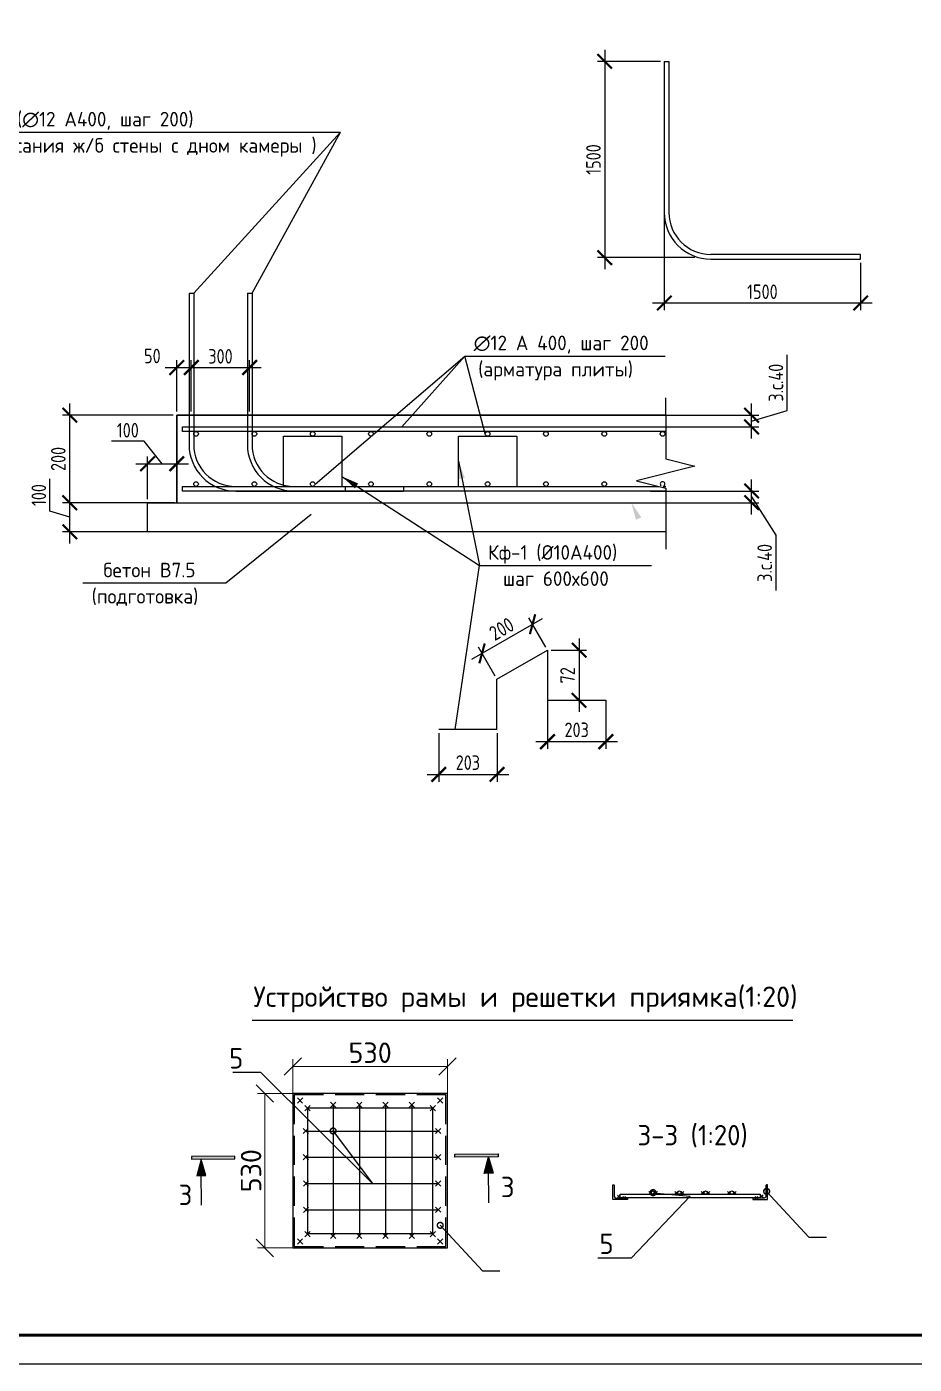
# Model space of a CAD drawing. Header units: millimetres. Extents: x 1601 to 15402, y -324 to 12625.
# Drawn here: x 8118.2 to 8270.4, y 318.2 to 547.6 of the extents above; entities that cross this region are included whole.
import ezdxf
from ezdxf import colors
from ezdxf.entities.mleader import LeaderData, LeaderLine
from ezdxf.math import Vec2, Vec3

# ---------------------------------------------------------------- set-up
doc = ezdxf.new("R2010")
doc.units = ezdxf.units.MM
doc.linetypes.add('DASHED', pattern=[7, 5, -2, 0])
for name, color, linetype, lineweight in [('Основной', 1, 'Continuous', 60), ('Размер 3.5', 250, 'Continuous', 35), ('Размеры на чертеже', 250, 'Continuous', 25)]:
    doc.layers.add(name, color=color, linetype=linetype, lineweight=lineweight)
doc.layers.add('РАЗМЕР', color=7, linetype='Continuous')
doc.layers.add('Штриховка', color=7, linetype='Continuous')
doc.styles.add('-ISOCPEUR-', font='isocpeur.TTF')
doc.styles.add('GOST', font='GOST Common.ttf')
doc.styles.add('GOST 2.304', font='CS_Gost2304.shx')
doc.styles.get("Standard").update_dxf_attribs({"font": 'GOST Common.ttf'})
doc.dimstyles.new('SPDS', dxfattribs={"dimscale": 100, "dimtxt": 2.5, "dimasz": 2.5, "dimexe": 1.25, "dimexo": 0.625, "dimtad": 1, "dimdec": 0, "dimrnd": 0.001, "dimtxsty": 'GOST 2.304', "dimblk": 'ARCHTICK', "dimcen": 2.5, "dimdle": 2, "dimadec": 0, "dimazin": 2, "dimtfac": 0.75, "dimtdec": 0, "dimtmove": 1, "dimatfit": 3, "dimfxl": 1, "dimtolj": 1, "dimarcsym": 1})
doc.dimstyles.new('М 1 к 20', dxfattribs={"dimtxt": 3.5, "dimasz": 3, "dimexe": 1.25, "dimexo": 0, "dimtad": 1, "dimdec": 0, "dimlfac": 20, "dimzin": 0, "dimdsep": 46, "dimtxsty": 'GOST', "dimblk": 'OBLIQUE', "dimcen": 5, "dimadec": 8, "dimazin": 0, "dimtfac": 1, "dimtdec": 0, "dimtmove": 0, "dimatfit": 3, "dimldrblk": 'NONE', "dimfxl": 1.25, "dimtolj": 1, "dimtzin": 0, "dimlwd": 20, "dimlwe": 20, "dimarcsym": 1})

# ---------------------------------------------------------------- blocks, each defined once
blk = doc.blocks.new('_Oblique')
at = {"color": 0, "linetype": 'ByBlock', "lineweight": -2}
blk.add_line((-0.5, -0.5), (0.5, 0.5), dxfattribs=at)
blk = doc.blocks.new('*D667')
at = {"layer": 'Defpoints', "color": 0, "transparency": 16777216}
for p in [(8190.32, 369.3), (8163.82, 351.43), (8190.32, 351.43)]:
    blk.add_point(p, dxfattribs=at)
at = {"layer": 'Размеры на чертеже', "color": 0, "lineweight": 20, "transparency": 16777216}
for p, q in [((8163.82, 351.43), (8163.82, 370.55)), ((8190.32, 351.43), (8190.32, 370.55)), ((8163.82, 369.3), (8190.32, 369.3))]:
    blk.add_line(p, q, dxfattribs=at)
at = {"layer": 'Размеры на чертеже', "color": 0, "lineweight": 20, "transparency": 16777216, "xscale": 3, "yscale": 3, "zscale": 3, "rotation": 180}
blk.add_blockref('_Oblique', (8163.82, 369.3), dxfattribs=at)
at = {"layer": 'Размеры на чертеже', "color": 0, "lineweight": 20, "transparency": 16777216, "xscale": 3, "yscale": 3, "zscale": 3}
blk.add_blockref('_Oblique', (8190.32, 369.3), dxfattribs=at)
at = {"layer": 'Размеры на чертеже', "color": 0, "transparency": 16777216, "insert": (8177.07, 371.67), "char_height": 3.5, "attachment_point": 5, "style": '-ISOCPEUR-'}
blk.add_mtext('\\A1;530', dxfattribs=at)
blk = doc.blocks.new('_None')
blk = doc.blocks.new('*D668')
at = {"layer": 'Defpoints', "color": 0, "transparency": 16777216}
for p in [(8159.02, 364.68), (8190.32, 364.68), (8190.32, 338.18)]:
    blk.add_point(p, dxfattribs=at)
at = {"layer": 'Размеры на чертеже', "color": 0, "lineweight": 20, "transparency": 16777216}
for p, q in [((8190.32, 364.68), (8157.77, 364.68)), ((8159.02, 338.18), (8159.02, 364.68)), ((8190.32, 338.18), (8157.77, 338.18))]:
    blk.add_line(p, q, dxfattribs=at)
at = {"layer": 'Размеры на чертеже', "color": 0, "lineweight": 20, "transparency": 16777216, "xscale": 3, "yscale": 3, "zscale": 3}
for p, rotation in [((8159.02, 364.68), 90), ((8159.02, 338.18), 270)]:
    blk.add_blockref('_Oblique', p, dxfattribs=dict(at, rotation=rotation))
at = {"layer": 'Размеры на чертеже', "color": 0, "transparency": 16777216, "insert": (8156.65, 351.43), "char_height": 3.5, "attachment_point": 5, "rotation": 90, "style": '-ISOCPEUR-'}
blk.add_mtext('\\A1;530', dxfattribs=at)
blk = doc.blocks.new('направление')
at = {"layer": 'Размеры на чертеже'}
h = blk.add_hatch(color=256, dxfattribs=at)
h.dxf.hatch_style = 1
h.paths.add_polyline_path([(0, 0), (-3.75, 1.04), (-3.75, -1.03)])
blk.add_line((-10.5, 0), (-2.5, 0), dxfattribs=at)
blk.add_lwpolyline([(0, 0), (-3.75, 1.04), (-3.75, -1.03)], close=True, dxfattribs=at)
blk = doc.blocks.new('*U626')
at = {"layer": 'Штриховка', "true_color": 0x000000}
h = blk.add_hatch(color=18, dxfattribs=at)
h.dxf.hatch_style = 1
h.paths.add_polyline_path([(-1.376, 0.023), (-1.376, 0.002), (-1.044, 0.002), (-1.044, 0.023)])
h = blk.add_hatch(color=18, dxfattribs=at)
h.dxf.hatch_style = 1
h.paths.add_polyline_path([(0.642, 0.023), (0.642, 0.001), (0.974, 0.001), (0.974, 0.023)])
at = {"layer": 'Штриховка', "color": 18, "true_color": 0x000000}
for points in [[(-1.044, 0.002), (-1.044, 0.023), (-1.376, 0.023), (-1.376, 0.002)], [(0.642, 0.001), (0.642, 0.023), (0.974, 0.023), (0.974, 0.001)]]:
    blk.add_lwpolyline(points, close=True, dxfattribs=at)
at = {"layer": 'Размеры на чертеже', "yscale": 0.03333333333333333, "zscale": 0.03333333333333333}
for p, xscale, rotation in [((-1.302, 0), 0.03333333333333333, 89.99999999993935), ((0.9, 0), -0.03333333333333333, 270.0000000000607)]:
    blk.add_blockref('направление', p, dxfattribs=dict(at, xscale=xscale, rotation=rotation))
blk = doc.blocks.new('_DotSmall')
at = {"color": 0, "linetype": 'ByBlock', "const_width": 0.5}
blk.add_lwpolyline([(-0.0625, 0, 1), (0.0625, 0, 1)], format="xyb", close=True, dxfattribs=at)
blk = doc.blocks.new('_ArchTick')
at = {"color": 0, "linetype": 'ByBlock', "const_width": 0.15}
blk.add_lwpolyline([(-0.5, -0.5), (0.5, 0.5)], dxfattribs=at)
blk = doc.blocks.new('*D715')
at = {"layer": 'Defpoints', "color": 0, "transparency": 16777216}
for p in [(8224.53, 468.01), (8242.47, 468.01), (8224.53, 466.01)]:
    blk.add_point(p, dxfattribs=at)
at = {"layer": 'РАЗМЕР', "color": 0, "lineweight": -2, "transparency": 16777216}
for p, q in [((8225.15, 468.01), (8243.72, 468.01)), ((8242.47, 464.01), (8242.47, 470.01)), ((8225.15, 466.01), (8243.72, 466.01)), ((8242.47, 467.01), (8246.64, 460.43)), ((8246.64, 460.43), (8246.64, 450.92))]:
    blk.add_line(p, q, dxfattribs=at)
at = {"layer": 'РАЗМЕР', "color": 0, "lineweight": -2, "transparency": 16777216, "xscale": 2.5, "yscale": 2.5, "zscale": 2.5}
for p, rotation in [((8242.47, 468.01), 90), ((8242.47, 466.01), 270)]:
    blk.add_blockref('_ArchTick', p, dxfattribs=dict(at, rotation=rotation))
at = {"layer": 'РАЗМЕР', "color": 0, "transparency": 16777216, "insert": (8244.71, 455.68), "char_height": 2.5, "attachment_point": 5, "rotation": 90, "style": 'GOST 2.304'}
blk.add_mtext('\\A1;З.с.40', dxfattribs=at)
blk = doc.blocks.new('*D658')
at = {"layer": 'Defpoints', "color": 0, "transparency": 16777216}
for p in [(8224.53, 481.01), (8242.47, 481.01), (8224.53, 479.01)]:
    blk.add_point(p, dxfattribs=at)
at = {"layer": 'РАЗМЕР', "color": 0, "lineweight": -2, "transparency": 16777216}
for p, q in [((8248.56, 481.84), (8248.56, 491.35)), ((8242.47, 477.01), (8242.47, 483.01)), ((8242.47, 480.01), (8248.56, 481.84)), ((8225.15, 481.01), (8243.72, 481.01)), ((8225.15, 479.01), (8243.72, 479.01))]:
    blk.add_line(p, q, dxfattribs=at)
at = {"layer": 'РАЗМЕР', "color": 0, "lineweight": -2, "transparency": 16777216, "xscale": 2.5, "yscale": 2.5, "zscale": 2.5}
for p, rotation in [((8242.47, 481.01), 90), ((8242.47, 479.01), 270)]:
    blk.add_blockref('_ArchTick', p, dxfattribs=dict(at, rotation=rotation))
at = {"layer": 'РАЗМЕР', "color": 0, "transparency": 16777216, "insert": (8246.64, 486.59), "char_height": 2.5, "attachment_point": 5, "rotation": 90, "style": 'GOST 2.304'}
blk.add_mtext('\\A1;З.с.40', dxfattribs=at)
blk = doc.blocks.new('*D716')
at = {"layer": 'Defpoints', "color": 0, "transparency": 16777216}
for p in [(8125.57, 466.01), (8144.22, 466.01), (8144.22, 461.01)]:
    blk.add_point(p, dxfattribs=at)
at = {"layer": 'РАЗМЕР', "color": 0, "lineweight": -2, "transparency": 16777216}
for p, q in [((8122.13, 464.54), (8122.13, 470.11)), ((8125.57, 459.01), (8125.57, 468.01)), ((8143.6, 466.01), (8124.32, 466.01)), ((8125.57, 463.51), (8122.13, 464.54)), ((8143.6, 461.01), (8124.32, 461.01))]:
    blk.add_line(p, q, dxfattribs=at)
at = {"layer": 'РАЗМЕР', "color": 0, "lineweight": -2, "transparency": 16777216, "xscale": 2.5, "yscale": 2.5, "zscale": 2.5}
for p, rotation in [((8125.57, 466.01), 90), ((8125.57, 461.01), 270)]:
    blk.add_blockref('_ArchTick', p, dxfattribs=dict(at, rotation=rotation))
at = {"layer": 'РАЗМЕР', "color": 0, "transparency": 16777216, "insert": (8120.26, 467.32), "char_height": 2.5, "attachment_point": 5, "rotation": 90, "style": 'GOST 2.304'}
blk.add_mtext('\\A1;100', dxfattribs=at)
blk = doc.blocks.new('*D717')
at = {"layer": 'Defpoints', "color": 0, "transparency": 16777216}
for p in [(8125.57, 481.01), (8143.91, 481.01), (8144.22, 466.01)]:
    blk.add_point(p, dxfattribs=at)
at = {"layer": 'РАЗМЕР', "color": 0, "lineweight": -2, "transparency": 16777216}
for p, q in [((8125.57, 464.01), (8125.57, 483.01)), ((8143.29, 481.01), (8124.32, 481.01)), ((8143.6, 466.01), (8124.32, 466.01))]:
    blk.add_line(p, q, dxfattribs=at)
at = {"layer": 'РАЗМЕР', "color": 0, "lineweight": -2, "transparency": 16777216, "xscale": 2.5, "yscale": 2.5, "zscale": 2.5}
for p, rotation in [((8125.57, 481.01), 90), ((8125.57, 466.01), 270)]:
    blk.add_blockref('_ArchTick', p, dxfattribs=dict(at, rotation=rotation))
at = {"layer": 'РАЗМЕР', "color": 0, "transparency": 16777216, "insert": (8123.6, 473.51), "char_height": 2.5, "attachment_point": 5, "rotation": 90, "style": 'GOST 2.304'}
blk.add_mtext('\\A1;200', dxfattribs=at)
blk = doc.blocks.new('*D659')
at = {"layer": 'Defpoints', "color": 0, "transparency": 16777216}
for p in [(8146.41, 489.19), (8143.91, 481.01), (8146.41, 481.01)]:
    blk.add_point(p, dxfattribs=at)
at = {"layer": 'РАЗМЕР', "color": 0, "lineweight": -2, "transparency": 16777216}
for p, q in [((8141.91, 489.19), (8148.41, 489.19)), ((8143.91, 481.64), (8143.91, 490.44)), ((8146.41, 481.64), (8146.41, 490.44))]:
    blk.add_line(p, q, dxfattribs=at)
at = {"layer": 'РАЗМЕР', "color": 0, "lineweight": -2, "transparency": 16777216, "xscale": 2.5, "yscale": 2.5, "zscale": 2.5, "rotation": 180}
blk.add_blockref('_ArchTick', (8143.91, 489.19), dxfattribs=at)
at = {"layer": 'РАЗМЕР', "color": 0, "lineweight": -2, "transparency": 16777216, "xscale": 2.5, "yscale": 2.5, "zscale": 2.5}
blk.add_blockref('_ArchTick', (8146.41, 489.19), dxfattribs=at)
at = {"layer": 'РАЗМЕР', "color": 0, "transparency": 16777216, "insert": (8139.73, 491.17), "char_height": 2.5, "attachment_point": 5, "style": 'GOST 2.304'}
blk.add_mtext('\\A1;50', dxfattribs=at)
blk = doc.blocks.new('*D660')
at = {"layer": 'Defpoints', "color": 0, "transparency": 16777216}
for p in [(8156.41, 489.19), (8146.41, 481.01), (8156.41, 481.01)]:
    blk.add_point(p, dxfattribs=at)
at = {"layer": 'РАЗМЕР', "color": 0, "lineweight": -2, "transparency": 16777216}
for p, q in [((8144.41, 489.19), (8158.41, 489.19)), ((8146.41, 481.64), (8146.41, 490.44)), ((8156.41, 481.64), (8156.41, 490.44))]:
    blk.add_line(p, q, dxfattribs=at)
at = {"layer": 'РАЗМЕР', "color": 0, "lineweight": -2, "transparency": 16777216, "xscale": 2.5, "yscale": 2.5, "zscale": 2.5, "rotation": 180}
blk.add_blockref('_ArchTick', (8146.41, 489.19), dxfattribs=at)
at = {"layer": 'РАЗМЕР', "color": 0, "lineweight": -2, "transparency": 16777216, "xscale": 2.5, "yscale": 2.5, "zscale": 2.5}
blk.add_blockref('_ArchTick', (8156.41, 489.19), dxfattribs=at)
at = {"layer": 'РАЗМЕР', "color": 0, "transparency": 16777216, "insert": (8151.41, 491.11), "char_height": 2.5, "attachment_point": 5, "style": 'GOST 2.304'}
blk.add_mtext('\\A1;300', dxfattribs=at)
blk = doc.blocks.new('*D661')
at = {"layer": 'Defpoints', "color": 0, "transparency": 16777216}
for p in [(8227.49, 541.7), (8217.28, 508.05), (8233.35, 508.05)]:
    blk.add_point(p, dxfattribs=at)
at = {"layer": 'РАЗМЕР', "color": 0, "lineweight": -2, "transparency": 16777216}
for p, q in [((8217.28, 543.7), (8217.28, 506.05)), ((8226.87, 541.7), (8216.03, 541.7)), ((8232.73, 508.05), (8216.03, 508.05))]:
    blk.add_line(p, q, dxfattribs=at)
at = {"layer": 'РАЗМЕР', "color": 0, "lineweight": -2, "transparency": 16777216, "xscale": 2.5, "yscale": 2.5, "zscale": 2.5}
for p, rotation in [((8217.28, 541.7), 90), ((8217.28, 508.05), 270)]:
    blk.add_blockref('_ArchTick', p, dxfattribs=dict(at, rotation=rotation))
at = {"layer": 'РАЗМЕР', "color": 0, "transparency": 16777216, "insert": (8215.35, 524.87), "char_height": 2.5, "attachment_point": 5, "rotation": 90, "style": 'GOST 2.304'}
blk.add_mtext('\\A1;1500', dxfattribs=at)
blk = doc.blocks.new('*D662')
at = {"layer": 'Defpoints', "color": 0, "transparency": 16777216}
for p in [(8227.49, 516.05), (8261.15, 507.78), (8261.15, 500.26)]:
    blk.add_point(p, dxfattribs=at)
at = {"layer": 'РАЗМЕР', "color": 0, "lineweight": -2, "transparency": 16777216}
for p, q in [((8227.49, 515.42), (8227.49, 499.01)), ((8261.15, 507.15), (8261.15, 499.01)), ((8225.49, 500.26), (8263.15, 500.26))]:
    blk.add_line(p, q, dxfattribs=at)
at = {"layer": 'РАЗМЕР', "color": 0, "lineweight": -2, "transparency": 16777216, "xscale": 2.5, "yscale": 2.5, "zscale": 2.5, "rotation": 180}
blk.add_blockref('_ArchTick', (8227.49, 500.26), dxfattribs=at)
at = {"layer": 'РАЗМЕР', "color": 0, "lineweight": -2, "transparency": 16777216, "xscale": 2.5, "yscale": 2.5, "zscale": 2.5}
blk.add_blockref('_ArchTick', (8261.15, 500.26), dxfattribs=at)
at = {"layer": 'РАЗМЕР', "color": 0, "transparency": 16777216, "insert": (8244.32, 502.19), "char_height": 2.5, "attachment_point": 5, "style": 'GOST 2.304'}
blk.add_mtext('\\A1;1500', dxfattribs=at)
blk = doc.blocks.new('*D718')
at = {"layer": 'Defpoints', "color": 0, "transparency": 16777216}
for p in [(8204.91, 445.16), (8207.48, 440.71), (8198.82, 435.71)]:
    blk.add_point(p, dxfattribs=at)
at = {"layer": 'РАЗМЕР', "color": 0, "lineweight": -2, "transparency": 16777216}
for p, q in [((8194.52, 439.16), (8206.64, 446.16)), ((8207.16, 441.25), (8204.29, 446.24)), ((8198.5, 436.25), (8195.63, 441.24))]:
    blk.add_line(p, q, dxfattribs=at)
at = {"layer": 'РАЗМЕР', "color": 0, "lineweight": -2, "transparency": 16777216, "xscale": 2.5, "yscale": 2.5, "zscale": 2.5}
for p, rotation in [((8204.91, 445.16), 29.99999999999989), ((8196.25, 440.16), 209.9999999999999)]:
    blk.add_blockref('_ArchTick', p, dxfattribs=dict(at, rotation=rotation))
at = {"layer": 'РАЗМЕР', "color": 0, "transparency": 16777216, "insert": (8199.6, 444.36), "char_height": 2.5, "attachment_point": 5, "rotation": 30, "style": 'GOST 2.304'}
blk.add_mtext('\\A1;200', dxfattribs=at)
blk = doc.blocks.new('*D719')
at = {"layer": 'Defpoints', "color": 0, "transparency": 16777216}
for p in [(8207.48, 440.71), (8207.48, 432.11), (8212.89, 432.11)]:
    blk.add_point(p, dxfattribs=at)
at = {"layer": 'РАЗМЕР', "color": 0, "lineweight": -2, "transparency": 16777216}
for p, q in [((8208.1, 440.71), (8214.14, 440.71)), ((8212.89, 442.71), (8212.89, 430.11)), ((8208.1, 432.11), (8214.14, 432.11))]:
    blk.add_line(p, q, dxfattribs=at)
at = {"layer": 'РАЗМЕР', "color": 0, "lineweight": -2, "transparency": 16777216, "xscale": 2.5, "yscale": 2.5, "zscale": 2.5}
for p, rotation in [((8212.89, 440.71), 90), ((8212.89, 432.11), 270)]:
    blk.add_blockref('_ArchTick', p, dxfattribs=dict(at, rotation=rotation))
at = {"layer": 'РАЗМЕР', "color": 0, "transparency": 16777216, "insert": (8210.92, 436.41), "char_height": 2.5, "attachment_point": 5, "rotation": 90, "style": 'GOST 2.304'}
blk.add_mtext('\\A1;72', dxfattribs=at)
blk = doc.blocks.new('*D720')
at = {"layer": 'Defpoints', "color": 0, "transparency": 16777216}
for p in [(8188.82, 427.11), (8198.82, 427.11), (8198.82, 419.4)]:
    blk.add_point(p, dxfattribs=at)
at = {"layer": 'РАЗМЕР', "color": 0, "lineweight": -2, "transparency": 16777216}
for p, q in [((8188.82, 426.49), (8188.82, 418.15)), ((8198.82, 426.49), (8198.82, 418.15)), ((8186.82, 419.4), (8200.82, 419.4))]:
    blk.add_line(p, q, dxfattribs=at)
at = {"layer": 'РАЗМЕР', "color": 0, "lineweight": -2, "transparency": 16777216, "xscale": 2.5, "yscale": 2.5, "zscale": 2.5, "rotation": 180}
blk.add_blockref('_ArchTick', (8188.82, 419.4), dxfattribs=at)
at = {"layer": 'РАЗМЕР', "color": 0, "lineweight": -2, "transparency": 16777216, "xscale": 2.5, "yscale": 2.5, "zscale": 2.5}
blk.add_blockref('_ArchTick', (8198.82, 419.4), dxfattribs=at)
at = {"layer": 'РАЗМЕР', "color": 0, "transparency": 16777216, "insert": (8193.82, 421.42), "char_height": 2.5, "attachment_point": 5, "style": 'GOST 2.304'}
blk.add_mtext('\\A1;203', dxfattribs=at)
blk = doc.blocks.new('*D663')
at = {"layer": 'Defpoints', "color": 0, "transparency": 16777216}
for p in [(8207.48, 432.74), (8217.48, 432.74), (8217.48, 425.02)]:
    blk.add_point(p, dxfattribs=at)
at = {"layer": 'РАЗМЕР', "color": 0, "lineweight": -2, "transparency": 16777216}
for p, q in [((8207.48, 432.11), (8207.48, 423.77)), ((8217.48, 432.11), (8217.48, 423.77)), ((8205.48, 425.02), (8219.48, 425.02))]:
    blk.add_line(p, q, dxfattribs=at)
at = {"layer": 'РАЗМЕР', "color": 0, "lineweight": -2, "transparency": 16777216, "xscale": 2.5, "yscale": 2.5, "zscale": 2.5, "rotation": 180}
blk.add_blockref('_ArchTick', (8207.48, 425.02), dxfattribs=at)
at = {"layer": 'РАЗМЕР', "color": 0, "lineweight": -2, "transparency": 16777216, "xscale": 2.5, "yscale": 2.5, "zscale": 2.5}
blk.add_blockref('_ArchTick', (8217.48, 425.02), dxfattribs=at)
at = {"layer": 'РАЗМЕР', "color": 0, "transparency": 16777216, "insert": (8212.48, 427.05), "char_height": 2.5, "attachment_point": 5, "style": 'GOST 2.304'}
blk.add_mtext('\\A1;203', dxfattribs=at)
blk = doc.blocks.new('*D721')
at = {"layer": 'Defpoints', "color": 0, "transparency": 16777216}
for p in [(8143.91, 472.68), (8138.91, 466.01), (8143.91, 466.01)]:
    blk.add_point(p, dxfattribs=at)
at = {"layer": 'РАЗМЕР', "color": 0, "lineweight": -2, "transparency": 16777216}
for p, q in [((8138.3, 476.55), (8132.74, 476.55)), ((8141.41, 472.68), (8138.3, 476.55)), ((8136.91, 472.68), (8145.91, 472.68)), ((8138.91, 466.64), (8138.91, 473.93)), ((8143.91, 466.64), (8143.91, 473.93))]:
    blk.add_line(p, q, dxfattribs=at)
at = {"layer": 'РАЗМЕР', "color": 0, "lineweight": -2, "transparency": 16777216, "xscale": 2.5, "yscale": 2.5, "zscale": 2.5, "rotation": 180}
blk.add_blockref('_ArchTick', (8138.91, 472.68), dxfattribs=at)
at = {"layer": 'РАЗМЕР', "color": 0, "lineweight": -2, "transparency": 16777216, "xscale": 2.5, "yscale": 2.5, "zscale": 2.5}
blk.add_blockref('_ArchTick', (8143.91, 472.68), dxfattribs=at)
at = {"layer": 'РАЗМЕР', "color": 0, "transparency": 16777216, "insert": (8135.52, 478.43), "char_height": 2.5, "attachment_point": 5, "style": 'GOST 2.304'}
blk.add_mtext('\\A1;100', dxfattribs=at)

msp = doc.modelspace()

# ---------------------------------------------------------------- linework, layer by layer
at = {"color": 5}
msp.add_line((8156.8146, 377.2359), (8249.5307, 377.2359), dxfattribs=at)
at = {"color": 5, "lineweight": 25}
for p, q in [((8164.5958, 363.0076), (8165.4992, 363.9041)), ((8164.5992, 363.9076), (8165.4958, 363.0041)), ((8165.8647, 361.7289), (8166.7681, 362.6255)), ((8165.8681, 362.6289), (8166.7646, 361.7255)), ((8171.1689, 362.2934), (8170.2655, 363.19)), ((8171.1655, 363.1934), (8170.2689, 362.29)), ((8175.6689, 362.2934), (8174.7655, 363.19)), ((8175.6655, 363.1934), (8174.7689, 362.29)), ((8180.1689, 362.2934), (8179.2655, 363.19)), ((8180.1655, 363.1934), (8179.2689, 362.29)), ((8184.6689, 362.2934), (8183.7655, 363.19)), ((8184.6655, 363.1934), (8183.7689, 362.29)), ((8188.2681, 361.7289), (8187.3647, 362.6255)), ((8188.2646, 362.6289), (8187.3681, 361.7255)), ((8189.537, 363.0076), (8188.6336, 363.9041)), ((8189.5335, 363.9076), (8188.637, 363.0041)), ((8166.472, 357.7934), (8165.5686, 358.69)), ((8166.4686, 358.6934), (8165.572, 357.79)), ((8189.1689, 357.7934), (8188.2655, 358.69)), ((8189.1655, 358.6934), (8188.2689, 357.79)), ((8166.472, 353.2934), (8165.5686, 354.19)), ((8166.4686, 354.1934), (8165.572, 353.29)), ((8189.1689, 353.2934), (8188.2655, 354.19)), ((8189.1655, 354.1934), (8188.2689, 353.29)), ((8166.5237, 348.7934), (8165.6202, 349.69)), ((8166.5202, 349.6934), (8165.6237, 348.79)), ((8189.1689, 348.7934), (8188.2655, 349.69)), ((8189.1655, 349.6934), (8188.2689, 348.79)), ((8219.9321, 346.7925), (8219.4589, 347.2621)), ((8219.9303, 347.2639), (8219.4607, 346.7907)), ((8220.8722, 346.5355), (8220.3989, 347.0051)), ((8220.8703, 347.0069), (8220.4007, 346.5337)), ((8225.3263, 347.3776), (8224.8531, 347.8472)), ((8225.3245, 347.849), (8224.8549, 347.3757)), ((8226.3202, 347.397), (8225.847, 347.8666)), ((8226.3184, 347.8684), (8225.8488, 347.3952)), ((8229.8016, 347.3969), (8229.3284, 347.8665)), ((8229.7998, 347.8683), (8229.3302, 347.3951)), ((8230.8577, 347.4017), (8230.3845, 347.8713)), ((8230.8559, 347.8732), (8230.3863, 347.3999)), ((8234.3006, 347.3967), (8233.8274, 347.8663)), ((8234.2988, 347.8681), (8233.8292, 347.3949)), ((8235.3129, 347.421), (8234.8397, 347.8906)), ((8235.3111, 347.8924), (8234.8415, 347.4192)), ((8238.8043, 347.4165), (8238.3311, 347.8861)), ((8238.8025, 347.8879), (8238.3329, 347.4147)), ((8239.8263, 347.4165), (8239.3531, 347.8861)), ((8239.8245, 347.8879), (8239.3549, 347.4147)), ((8243.5551, 346.5397), (8243.0818, 347.0094)), ((8243.5532, 347.0112), (8243.0836, 346.5379)), ((8244.435, 346.8231), (8243.9618, 347.2927)), ((8244.4332, 347.2945), (8243.9636, 346.8213)), ((8166.5237, 344.2934), (8165.6202, 345.19)), ((8166.5202, 345.1934), (8165.6237, 344.29)), ((8189.1689, 344.2934), (8188.2655, 345.19)), ((8189.1655, 345.1934), (8188.2689, 344.29)), ((8164.5958, 339.7239), (8165.4992, 338.8274)), ((8164.5992, 338.8239), (8165.4958, 339.7273)), ((8165.8647, 341.0026), (8166.7681, 340.106)), ((8165.8681, 340.1026), (8166.7646, 341.006)), ((8171.1689, 339.7934), (8170.2655, 340.69)), ((8171.1655, 340.6934), (8170.2689, 339.79)), ((8175.6689, 339.7934), (8174.7655, 340.69)), ((8175.6655, 340.6934), (8174.7689, 339.79)), ((8180.1689, 339.7934), (8179.2655, 340.69)), ((8180.1655, 340.6934), (8179.2689, 339.79)), ((8184.6689, 339.7934), (8183.7655, 340.69)), ((8184.6655, 340.6934), (8183.7689, 339.79)), ((8188.2681, 341.0026), (8187.3647, 340.106)), ((8188.2646, 340.1026), (8187.3681, 341.006)), ((8189.537, 339.7239), (8188.6336, 338.8274)), ((8189.5335, 338.8239), (8188.637, 339.7273))]:
    msp.add_line(p, q, dxfattribs=at)
at = {"color": 12}
for p, q in [((8170.7172, 362.7417), (8170.7172, 340.2417)), ((8175.2172, 362.7417), (8175.2172, 340.2417)), ((8179.7172, 362.7417), (8179.7172, 340.2417)), ((8184.2172, 362.7417), (8184.2172, 340.2417)), ((8166.2172, 358.2417), (8188.7172, 358.2417)), ((8166.2172, 353.7417), (8188.7172, 353.7417)), ((8166.2172, 349.2417), (8188.7172, 349.2417)), ((8166.2172, 344.7417), (8188.7172, 344.7417))]:
    msp.add_line(p, q, dxfattribs=at)
msp.add_line((15402.2532, 318.2356), (5591.2496, 318.2356))
msp.add_lwpolyline([(7870.4325, 738.2356), (8464.4325, 738.2356), (8464.4325, 318.2356), (7870.4325, 318.2356)], close=True)
at = {"const_width": 0.5}
msp.add_lwpolyline([(7890.4325, 733.2356), (8459.4325, 733.2356), (8459.4325, 323.2356), (7890.4325, 323.2356)], close=True, dxfattribs=at)
at = {"ltscale": 100}
for points in [[(8218.6758, 346.5), (8218.6758, 349), (8218.8358, 349, -0.41421356), (8218.9258, 348.91), (8218.9258, 347.025, 0.41421356), (8219.2008, 346.75), (8221.0858, 346.75, -0.41421356), (8221.1758, 346.66), (8221.1758, 346.5)], [(8245.1758, 346.5), (8245.1758, 349), (8245.0158, 349, 0.41421356), (8244.9258, 348.91), (8244.9258, 347.025, -0.41421356), (8244.6508, 346.75), (8242.7658, 346.75, 0.41421356), (8242.6758, 346.66), (8242.6758, 346.5)]]:
    msp.add_lwpolyline(points, format="xyb", close=True, dxfattribs=at)
at = {"layer": 'РАЗМЕР', "color": 18, "true_color": 0x000000}
for p, q in [((8227.4933, 541.6988), (8227.4933, 515.7796)), ((8227.4933, 541.6988), (8228.2933, 541.6988)), ((8228.2933, 541.6988), (8228.2933, 515.7796)), ((8075.9098, 529.5406), (8172.0011, 529.5406)), ((8146.8132, 501.9311), (8172.0011, 529.5406)), ((8156.8132, 501.9311), (8172.0011, 529.5406)), ((8261.1458, 508.5796), (8235.4933, 508.5796)), ((8235.4933, 507.7796), (8261.1458, 507.7796)), ((8261.1458, 507.7796), (8261.1458, 508.5796)), ((8146.0132, 501.9311), (8146.0132, 476.0119)), ((8146.0132, 501.9311), (8146.8132, 501.9311)), ((8146.8132, 501.9311), (8146.8132, 476.0119)), ((8156.0132, 501.9311), (8156.0132, 476.0119)), ((8156.0132, 501.9311), (8156.8132, 501.9311)), ((8156.8132, 501.9311), (8156.8132, 476.0119)), ((8167.6132, 469.2119), (8193.3072, 491.1606)), ((8182.4762, 479.0119), (8193.3072, 491.1606)), ((8196.8145, 477.8444), (8193.3072, 491.1606)), ((8193.3072, 491.1606), (8227.6197, 491.1606)), ((8227.7547, 481.0119), (8227.7547, 484.0119)), ((8143.9132, 481.0119), (8183.9132, 481.0119)), ((8143.9132, 466.0119), (8143.9132, 481.0119)), ((8143.9132, 481.0119), (8227.7547, 481.0119)), ((8192.2132, 473.1119), (8195.789, 455.2308)), ((8172.2132, 470.5176), (8195.789, 455.2308)), ((8144.9132, 468.8119), (8226.5547, 468.8119)), ((8154.0132, 468.8119), (8182.7855, 468.8119)), ((8154.0132, 468.0119), (8182.7855, 468.0119)), ((8164.0132, 468.8119), (8182.7855, 468.8119)), ((8164.0132, 468.0119), (8182.7855, 468.0119)), ((8172.7855, 468.8119), (8172.7855, 468.0119)), ((8182.7855, 468.8119), (8182.7855, 468.0119)), ((8166.9415, 463.9793), (8152.3139, 452.2052)), ((8227.7547, 461.0119), (8227.7547, 458.0119)), ((8191.6191, 427.1123), (8195.789, 455.2308)), ((8195.789, 455.2308), (8225.289, 455.2308)), ((8152.3139, 452.2052), (8127.8139, 452.2052))]:
    msp.add_line(p, q, dxfattribs=at)
for points in [[(8227.7547, 481.0119), (8143.9132, 481.0119), (8143.9132, 466.0119), (8227.7547, 466.0119)], [(8227.7547, 481.0119), (8227.7547, 473.5119), (8232.7547, 472.2619), (8222.7547, 469.7619), (8227.7547, 468.5119), (8227.7547, 461.0119)], [(8144.9132, 479.0119), (8227.7547, 479.0119)], [(8227.7547, 478.2119), (8144.9132, 478.2119), (8144.9132, 479.0119)], [(8162.2132, 468.8119), (8162.2132, 477.4119), (8172.2132, 477.4119), (8172.2132, 468.8119)], [(8192.2132, 468.8119), (8192.2132, 477.4119), (8202.2132, 477.4119), (8202.2132, 468.8119)], [(8227.7547, 468.0119), (8144.9132, 468.0119), (8144.9132, 468.8119)], [(8227.3466, 468.8119), (8227.7547, 468.8119)], [(8227.7547, 461.0119), (8138.9132, 461.0119), (8138.9132, 466.0119), (8227.7547, 466.0119)], [(8143.9132, 466.0119), (8203.488, 466.0119)], [(8198.8159, 427.1123), (8198.8159, 435.7123), (8207.4762, 440.7123), (8207.4762, 432.1123), (8217.4762, 432.1123)], [(8198.8159, 427.1123), (8188.8159, 427.1123)]]:
    msp.add_lwpolyline(points, dxfattribs=at)
for centre in [(8147.2132, 477.8119), (8157.2132, 477.8119), (8167.2132, 477.8119), (8177.2132, 477.8119), (8187.2132, 477.8119), (8197.2132, 477.8119), (8207.2132, 477.8119), (8217.2132, 477.8119), (8227.2132, 477.8119), (8147.2132, 469.2119), (8157.2132, 469.2119), (8167.2132, 469.2119), (8177.2132, 469.2119), (8187.2132, 469.2119), (8197.2132, 469.2119), (8207.2132, 469.2119), (8217.2132, 469.2119)]:
    msp.add_circle(centre, 0.4, dxfattribs=at)
for centre, radius, start, end in [((8235.4933, 515.7796), 8, 180, 270), ((8235.4933, 515.7796), 7.2, 180, 270), ((8154.0132, 476.0119), 8, 180, 270), ((8154.0132, 476.0119), 7.2, 180, 270), ((8164.0132, 476.0119), 8, 180, 270), ((8164.0132, 476.0119), 7.2, 180, 270), ((8227.2132, 469.2119), 0.4, 283.183387, 228.744126)]:
    msp.add_arc(centre, radius, start, end, dxfattribs=at)
for points in [[(8192.2132, 473.1119), (8193.2953, 470.2644), (8192.3093, 470.0672)], [(8172.2132, 470.5176), (8175.0076, 469.3048), (8174.4606, 468.4611)], [(8221.8453, 466.0119), (8223.5516, 463.4884), (8222.6371, 463.0704)]]:
    msp.add_solid(points, dxfattribs=at)
at = {"layer": 'Размеры на чертеже'}
for p, q in [((8190.3164, 364.6772), (8163.8164, 364.6772)), ((8163.8164, 364.6772), (8163.8164, 338.1772)), ((8190.3164, 338.1772), (8190.3164, 364.6772)), ((8187.8164, 362.1772), (8166.3164, 362.1772)), ((8166.3164, 362.1772), (8166.3164, 340.6772)), ((8187.8164, 340.6772), (8187.8164, 362.1772)), ((8166.3164, 340.6772), (8187.8164, 340.6772)), ((8163.8164, 338.1772), (8190.3164, 338.1772))]:
    msp.add_line(p, q, dxfattribs=at)
at = {"layer": 'Размеры на чертеже', "linetype": 'DASHED'}
for p, q in [((8190.0664, 364.4272), (8164.0664, 364.4272)), ((8164.0664, 364.4272), (8164.0664, 338.4272)), ((8190.0664, 338.4272), (8190.0664, 364.4272)), ((8164.0664, 338.4272), (8190.0664, 338.4272))]:
    msp.add_line(p, q, dxfattribs=at)
at = {"layer": 'Размеры на чертеже'}
msp.add_lwpolyline([(8219.9344, 347.3809), (8243.9172, 347.3809), (8243.9172, 346.7971), (8219.9344, 346.7971)], close=True, dxfattribs=at)
for centre in [(8225.5766, 347.6646), (8230.0766, 347.6809), (8234.5766, 347.6809), (8239.0766, 347.6809)]:
    msp.add_circle(centre, 0.3, dxfattribs=at)

# ---------------------------------------------------------------- texts
at = {"layer": 'РАЗМЕР', "color": 18, "true_color": 0x000000}
for s, p in [('СГ-1 (∅12 А400, шаг 200)', (8108.8014, 530.5406)), ('L=1500 (в местах соприкосания ж/б стены с дном камеры )', (8078.5044, 526.0406)), ('∅12 А 400, шаг 200', (8194.8072, 492.1606)), ('(арматура плиты)', (8195.5884, 487.6606)), ('Кф-1 (%%C10А400)', (8197.289, 456.2308)), ('бетон В7.5', (8131.3451, 453.2052)), ('шаг 600х600 ', (8199.8515, 451.7308)), ('(подготовка)', (8129.3139, 448.7052))]:
    msp.add_text(s, height=2.5, dxfattribs=at).set_placement(p)
at = {"layer": 'Размер 3.5', "style": '-ISOCPEUR-'}
msp.add_text('Устройство рамы и решетки приямка(1:20)', height=3.5, dxfattribs=at).set_placement((8157.0483, 379.528))

# ---------------------------------------------------------------- dimensions: what is measured, and where the dimension line sits
at = {"layer": 'РАЗМЕР', "color": 18, "true_color": 0x000000}
for base, p1, p2, angle, text, picture, middle in [((8217.2761, 508.0463), (8227.4933, 541.6988), (8233.3547, 508.0463), 270, '1500', '*D661', (8215.3493, 524.8725)), ((8242.4684, 481.0119), (8224.5266, 479.0119), (8224.5266, 481.0119), 90, 'З.с.40', '*D658', (8246.6351, 482.4651)), ((8125.5699, 481.0119), (8144.2233, 466.0119), (8143.9132, 481.0119), 90, '200', '*D717', (8123.5981, 473.5119)), ((8125.5699, 466.0119), (8144.2233, 461.0119), (8144.2233, 466.0119), 90, '100', '*D716', (8120.2574, 465.1682))]:
    dim = msp.add_linear_dim(base=base, p1=p1, p2=p2, angle=angle, text=text, dimstyle='SPDS', override={"dimscale": 1}, dxfattribs=at)
    dim.commit()
    dim.dimension.update_dxf_attribs({"geometry": picture, "text_midpoint": middle})
for base, p1, p2, text, picture, middle in [((8261.1458, 500.2587), (8227.4933, 516.0463), (8261.1458, 507.7796), '1500', '*D662', (8244.3196, 502.1855)), ((8156.4132, 489.1853), (8146.4132, 481.0119), (8156.4132, 481.0119), '300', '*D660', (8151.4132, 491.1121))]:
    dim = msp.add_linear_dim(base=base, p1=p1, p2=p2, text=text, dimstyle='SPDS', override={"dimscale": 1}, dxfattribs=at)
    dim.commit()
    dim.dimension.update_dxf_attribs({"geometry": picture, "text_midpoint": middle})
for base, p1, p2, text, picture, middle in [((8146.4132, 489.1853), (8143.9132, 481.0119), (8146.4132, 481.0119), '50', '*D659', (8139.7342, 489.2464)), ((8143.9132, 472.683), (8138.9132, 466.0119), (8143.9132, 466.0119), '100', '*D721', (8137.6788, 476.5511))]:
    dim = msp.add_linear_dim(base=base, p1=p1, p2=p2, text=text, dimstyle='SPDS', override={"dimscale": 1}, dxfattribs=at)
    dim.commit()
    dim.dimension.update_dxf_attribs({"geometry": picture, "text_midpoint": middle, "dimtype": 160})
dim = msp.add_linear_dim(base=(8242.4684, 468.0119), p1=(8224.5266, 466.0119), p2=(8224.5266, 468.0119), angle=90, text='З.с.40', dimstyle='SPDS', override={"dimscale": 1}, dxfattribs=at)
dim.commit()
dim.dimension.update_dxf_attribs({"geometry": '*D715', "text_midpoint": (8246.6351, 459.808), "dimtype": 160})
for p1, p2, distance, text, picture, middle in [((8198.8159, 435.7123), (8207.4762, 440.7123), 5.1301, '200', '*D718', (8199.5951, 444.3628)), ((8207.4762, 440.7123), (8207.4762, 432.1123), 5.4157, '72', '*D719', (8210.9201, 436.4123)), ((8207.4762, 432.7373), (8217.4762, 432.7373), -7.7144, '203', '*D663', (8212.4762, 427.0466)), ((8188.8159, 427.1123), (8198.8159, 427.1123), -7.7144, '203', '*D720', (8193.8159, 421.4216))]:
    dim = msp.add_aligned_dim(p1=p1, p2=p2, distance=distance, text=text, dimstyle='SPDS', override={"dimscale": 1}, dxfattribs=at)
    dim.commit()
    dim.dimension.update_dxf_attribs({"geometry": picture, "text_midpoint": middle})
at = {"layer": 'Размеры на чертеже'}
dim = msp.add_linear_dim(base=(8190.3164, 369.296), p1=(8163.8164, 351.4272), p2=(8190.3164, 351.4272), dimstyle='М 1 к 20', override={"dimtxsty": '-ISOCPEUR-'}, dxfattribs=at)
dim.commit()
dim.dimension.update_dxf_attribs({"geometry": '*D667', "text_midpoint": (8177.0664, 371.671)})
dim = msp.add_linear_dim(base=(8159.0202, 364.6772), p1=(8190.3164, 338.1772), p2=(8190.3164, 364.6772), angle=90, dimstyle='М 1 к 20', override={"dimtxsty": '-ISOCPEUR-'}, dxfattribs=at)
dim.commit()
dim.dimension.update_dxf_attribs({"geometry": '*D668', "text_midpoint": (8156.6452, 351.4272)})

# ---------------------------------------------------------------- leaders
ml = msp.add_multileader_mtext('Standard', dxfattribs=at)
ml.set_content('5', color=256, style='GOST')
ml.set_leader_properties()
ml.set_arrow_properties(name='DOTSMALL')
ml.build(insert=Vec2(0, 0))
ml.multileader.update_dxf_attribs({"text_left_attachment_type": 6, "text_right_attachment_type": 6, "dogleg_length": 1, "arrow_head_size": 2})
ctx = ml.context
ctx.base_point, ctx.char_height, ctx.arrow_head_size, ctx.plane_origin = Vec3(8151.5648, 368.2537), 3.5, 2, Vec3(8175.084, 374.2932)
ctx.left_attachment, ctx.right_attachment, ctx.text_align_type = 6, 6, 2
notes = []
notes.append((ctx, [(0, (1, 1, 0), (8158.3148, 368.2537), (-1, 0), 1, [(1, [(8170.7172, 358.2417), (8177.4672, 349.2417)], 0, [])])]))
ctx.mtext.insert, ctx.mtext.width, ctx.mtext.alignment, ctx.mtext.flow_direction = Vec3(8155.3148, 372.4537), 1.75, 3, 5
ml = msp.add_multileader_mtext('Standard', dxfattribs=at)
ml.set_content('5', color=256, style='GOST')
ml.set_leader_properties()
ml.set_arrow_properties(name='DOTSMALL')
ml.build(insert=Vec2(0, 0))
ml.multileader.update_dxf_attribs({"text_left_attachment_type": 6, "text_right_attachment_type": 6, "dogleg_length": 1, "arrow_head_size": 2})
ctx = ml.context
ctx.base_point, ctx.char_height, ctx.arrow_head_size, ctx.plane_origin = Vec3(8215.0511, 336.4477), 3.5, 2, Vec3(8238.5703, 342.4872)
ctx.left_attachment, ctx.right_attachment, ctx.text_align_type = 6, 6, 2
notes.append((ctx, [(0, (1, 1, 0), (8221.8011, 336.4477), (-1, 0), 1, [(1, [(8225.5766, 347.6646), (8231.9258, 347.089)], 0, [])])]))
ctx.mtext.insert, ctx.mtext.alignment, ctx.mtext.flow_direction = Vec3(8218.8011, 340.6477), 3, 5
ml = msp.add_multileader_mtext('Standard', dxfattribs=at)
ml.set_content('', color=256, style='GOST')
ml.set_leader_properties()
ml.set_arrow_properties(name='DOTSMALL')
ml.build(insert=Vec2(0, 0))
ml.multileader.update_dxf_attribs({"text_left_attachment_type": 6, "text_right_attachment_type": 6, "dogleg_length": 1, "arrow_head_size": 2})
ctx = ml.context
ctx.base_point, ctx.char_height, ctx.arrow_head_size, ctx.plane_origin = Vec3(8253.2953, 340.0516), 3.5, 2, Vec3(8276.0377, 344.6259)
ctx.left_attachment, ctx.right_attachment = 6, 6
notes.append((ctx, [(1, (1, 1, 0), (8252.2953, 340.0516), (1, 0), 1, [(0, [(8245.0466, 347.8801)], 0, [])])]))
ctx.mtext.insert, ctx.mtext.flow_direction = Vec3(8255.2953, 344.2516), 5
ml = msp.add_multileader_mtext('Standard', dxfattribs=at)
ml.set_content('', color=256, style='GOST')
ml.set_leader_properties()
ml.set_arrow_properties(name='DOTSMALL')
ml.build(insert=Vec2(0, 0))
ml.multileader.update_dxf_attribs({"text_left_attachment_type": 6, "text_right_attachment_type": 6, "dogleg_length": 1, "arrow_head_size": 2})
ctx = ml.context
ctx.base_point, ctx.char_height, ctx.arrow_head_size, ctx.plane_origin = Vec3(8197.3248, 334.2342), 3.5, 2, Vec3(8220.0671, 338.8085)
ctx.left_attachment, ctx.right_attachment = 6, 6
notes.append((ctx, [(1, (1, 1, 0), (8196.3248, 334.2342), (1, 0), 1, [(0, [(8189.0761, 342.0627)], 0, [])])]))
ctx.mtext.insert, ctx.mtext.flow_direction = Vec3(8199.3248, 338.4342), 5
for ctx, leaders in notes:
    for number, flags, end, landing, length, lines in leaders:
        leader = LeaderData()
        leader.index, (leader.has_last_leader_line, leader.has_dogleg_vector, leader.attachment_direction) = number, flags
        leader.last_leader_point, leader.dogleg_vector, leader.dogleg_length = Vec3(end), Vec3(landing), length
        for number, points, colour, breaks in lines:
            line = LeaderLine()
            line.index, line.vertices, line.color, line.breaks = number, Vec3.list(points), colors.encode_raw_color(colour), breaks
            leader.lines.append(line)
        ctx.leaders.append(leader)

# ---------------------------------------------------------------- next in the draw order: texts
at = {"layer": 'Основной', "char_height": 3.5, "attachment_point": 1, "style": 'GOST', "bg_fill": 3, "box_fill_scale": 1.5, "bg_fill_color": 256, "bg_fill_transparency": 0}
for insert in [(8199.473, 350.3928), (8144.2328, 349.0431)]:
    msp.add_mtext_dynamic_manual_height_columns('{\\C256;\\c0;3}', width=2.554097, gutter_width=1, heights=[0], dxfattribs=dict(at, insert=insert))
at = {"layer": 'Размер 3.5', "insert": (8220.4981, 359.2768), "char_height": 3.5, "attachment_point": 1, "style": 'GOST', "bg_fill": 3, "box_fill_scale": 1.5, "bg_fill_color": 256, "bg_fill_transparency": 0}
msp.add_mtext_dynamic_manual_height_columns('\\pi2.40217;{\\C0;3-3 (1:20)}', width=23.15282, gutter_width=5, heights=[0], dxfattribs=at)

# ---------------------------------------------------------------- next in the draw order: block references
at = {"layer": 'Размеры на чертеже', "xscale": 22.37934226584122, "yscale": 22.37934226584122, "zscale": 22.37934226584122, "rotation": 0.4648582458831673}
msp.add_blockref('*U626', (8177.2247, 353.6095), dxfattribs=at)

doc.saveas('drawing.dxf')
